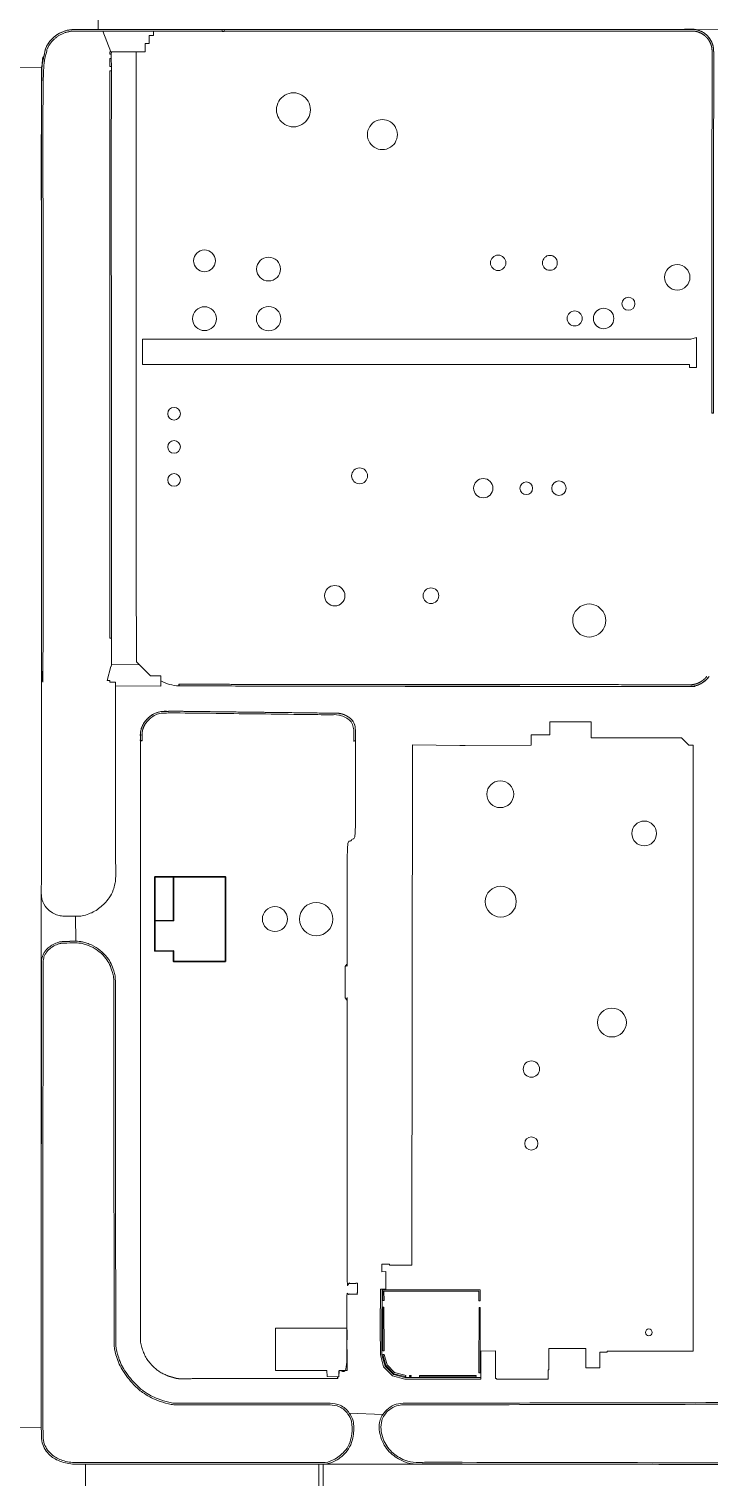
# Model space of a CAD drawing. Header units: millimetres. Extents: x 0 to 840, y 0 to 594.
# Drawn here: x 689.1 to 698.97, y 162.49 to 183.5 of the extents above; entities that cross this region are included whole.
import ezdxf

# ---------------------------------------------------------------- set-up
doc = ezdxf.new("R2010")
doc.units = ezdxf.units.MM
doc.layers.add('AC-0000-BESTAAND-co-06', color=1, linetype='Continuous')

msp = doc.modelspace()

# ---------------------------------------------------------------- linework, layer by layer
at = {"layer": 'AC-0000-BESTAAND-co-06', "linetype": 'Continuous', "lineweight": 13, "transparency": 33554687}
for p, q in [((690.29, 183.172), (690.173, 183.473)), ((698.695, 183.499), (698.744, 183.499)), ((690.29, 183.172), (690.299, 183.173)), ((689.283, 182.947), (688.92, 182.939)), ((691.017, 173.969), (690.359, 173.972)), ((690.36, 171.545), (690.359, 173.972)), ((690.361, 171.219), (690.36, 171.545)), ((690.359, 171.166), (690.361, 171.219)), ((689.779, 170.63), (689.781, 170.268)), ((693.75, 163.421), (694.236, 163.402)), ((689.282, 163.213), (688.92, 163.209))]:
    msp.add_line(p, q, dxfattribs=at)
at = {"layer": 'AC-0000-BESTAAND-co-06', "linetype": 'Continuous', "lineweight": 13, "transparency": 33554687, "flags": 128}
for points in [[(690.104, 183.86), (690.109, 183.497), (691.904, 183.497), (691.934, 183.497), (692.519, 183.496), (693.437, 183.495), (694.9, 183.495), (698.409, 183.497), (698.695, 183.499)], [(690.789, 183.173), (690.789, 183.293), (690.849, 183.293), (690.849, 183.412), (690.909, 183.412), (690.909, 183.473)], [(691.904, 183.497), (691.904, 183.472)], [(691.934, 183.497), (691.934, 183.472)], [(690.298, 183.138), (690.275, 183.138), (690.275, 183.173), (690.29, 183.172), (690.299, 183.173), (690.298, 183.138)], [(690.299, 182.96), (690.276, 182.958), (690.275, 183.077), (690.298, 183.078), (690.299, 182.96)], [(690.299, 174.278), (690.301, 174.664), (690.301, 176.439), (690.3, 178.361), (690.298, 181.498), (690.299, 182.898), (690.299, 182.96), (690.298, 183.078), (690.298, 183.138), (690.299, 183.173), (690.659, 183.173), (690.659, 183.173), (690.658, 182.083), (690.659, 180.936), (690.658, 180.034), (690.659, 178.818), (690.659, 177.575), (690.659, 176.603), (690.66, 175.64), (690.661, 174.324), (690.704, 174.283)], [(690.659, 183.173), (690.754, 183.173), (690.789, 183.173)], [(690.298, 181.498), (690.299, 182.898), (690.275, 182.898), (690.274, 181.501), (690.276, 181.5), (690.277, 181.412), (690.275, 181.411), (690.275, 178.374), (690.277, 176.438), (690.277, 174.664), (690.301, 174.664), (690.301, 176.439), (690.3, 178.361), (690.298, 181.498)], [(693.186, 182.331), (693.184, 182.364), (693.177, 182.395), (693.167, 182.426), (693.153, 182.455), (693.135, 182.481), (693.114, 182.506), (693.089, 182.527), (693.063, 182.545), (693.034, 182.559), (693.003, 182.569), (692.972, 182.576), (692.939, 182.578), (692.907, 182.576), (692.876, 182.569), (692.845, 182.559), (692.816, 182.545), (692.79, 182.527), (692.765, 182.506), (692.744, 182.481), (692.726, 182.455), (692.712, 182.426), (692.702, 182.395), (692.695, 182.364), (692.693, 182.331), (692.695, 182.299), (692.702, 182.268), (692.712, 182.237), (692.726, 182.208), (692.744, 182.182), (692.765, 182.157), (692.79, 182.136), (692.816, 182.118), (692.845, 182.104), (692.876, 182.094), (692.907, 182.087), (692.939, 182.085), (692.972, 182.087), (693.003, 182.094), (693.034, 182.104), (693.063, 182.118), (693.089, 182.136), (693.114, 182.157), (693.135, 182.182), (693.153, 182.208), (693.167, 182.237), (693.177, 182.268), (693.184, 182.299), (693.186, 182.331)], [(694.447, 181.971), (694.445, 182.003), (694.438, 182.033), (694.427, 182.062), (694.413, 182.089), (694.394, 182.114), (694.372, 182.136), (694.347, 182.155), (694.32, 182.17), (694.291, 182.18), (694.26, 182.187), (694.229, 182.189), (694.198, 182.187), (694.168, 182.18), (694.139, 182.17), (694.112, 182.155), (694.087, 182.136), (694.065, 182.114), (694.046, 182.089), (694.031, 182.062), (694.02, 182.033), (694.014, 182.003), (694.012, 181.971), (694.014, 181.941), (694.02, 181.91), (694.031, 181.881), (694.046, 181.854), (694.065, 181.829), (694.087, 181.807), (694.112, 181.788), (694.139, 181.773), (694.168, 181.763), (694.198, 181.756), (694.229, 181.754), (694.26, 181.756), (694.291, 181.763), (694.32, 181.773), (694.347, 181.788), (694.372, 181.807), (694.394, 181.829), (694.413, 181.854), (694.427, 181.881), (694.438, 181.91), (694.445, 181.941), (694.447, 181.971)], [(690.749, 179.004), (690.749, 178.638)], [(691.017, 173.969), (691.017, 173.973), (691.017, 173.998), (691.016, 174.118), (690.865, 174.118), (690.704, 174.283), (690.299, 174.278), (690.298, 174.254), (690.29, 174.253), (690.236, 174.05), (690.277, 174.053), (690.278, 174.025), (690.359, 174.025), (690.359, 173.972)], [(698.703, 173.965), (694.559, 173.966), (692.098, 173.971), (691.279, 173.973)], [(689.609, 170.633), (689.779, 170.63), (689.801, 170.63)], [(695.63, 165.049), (695.629, 165.19), (694.252, 165.192), (694.254, 165.055), (694.235, 165.053), (694.235, 165.211), (695.647, 165.208), (695.648, 165.049), (695.63, 165.049)], [(694.235, 164.957), (694.252, 164.956), (694.254, 164.323), (694.237, 164.324), (694.235, 164.957)], [(695.63, 164.005), (695.647, 164.005), (695.648, 164.953), (695.632, 164.953), (695.63, 164.005)], [(692.681, 164.654), (693.716, 164.653), (693.717, 164.041), (693.601, 164.041), (693.599, 163.949), (693.428, 163.951), (693.425, 164.041), (692.681, 164.041), (692.681, 164.654)], [(694.237, 164.27), (694.255, 164.269), (694.297, 164.12), (694.407, 164.008), (694.556, 163.969), (694.571, 163.968), (694.571, 163.95), (694.557, 163.951), (694.398, 163.992), (694.281, 164.109), (694.237, 164.27)], [(694.623, 163.95), (694.622, 163.968), (694.649, 163.968), (694.649, 163.95), (694.623, 163.95)], [(694.768, 163.968), (694.77, 163.946), (695.592, 163.95), (695.592, 163.967), (694.768, 163.968)], [(689.921, 162.681), (689.921, 162.311)], [(693.307, 162.313), (693.307, 162.681)], [(693.373, 162.313), (693.373, 162.681)]]:
    msp.add_lwpolyline(points, dxfattribs=at)
for points in [[(689.282, 163.213), (689.283, 178.952), (689.283, 182.947), (689.342, 183.218), (689.342, 183.218, -0.281069), (689.726, 183.495), (690.109, 183.497)], [(698.744, 183.499), (699.593, 183.492), (701.908, 183.501), (702.787, 183.498), (702.814, 183.499), (709.161, 183.505), (709.161, 183.505, -0.414214), (709.241, 183.425), (709.241, 183.231)], [(712.116, 163.433), (712.114, 163.127), (712.078, 162.944), (712.078, 162.944, -0.274438), (711.707, 162.674), (711.707, 162.674), (710.215, 162.669), (705.862, 162.676), (704.663, 162.677), (701.814, 162.678), (698.354, 162.677)]]:
    msp.add_lwpolyline(points, format="xyb", dxfattribs=at)
for points in [[(698.786, 179.027), (698.788, 178.593), (698.683, 178.594), (698.683, 178.638), (690.749, 178.638), (690.749, 179.004), (698.704, 179.004)], [(697.365, 174.724), (697.329, 174.704), (697.297, 174.692), (697.264, 174.684), (697.23, 174.682), (697.196, 174.684), (697.162, 174.692), (697.13, 174.704), (697.1, 174.72), (697.073, 174.741), (697.049, 174.765), (697.022, 174.804), (697.014, 174.818), (697.012, 174.822), (697, 174.854), (696.993, 174.887), (696.99, 174.921), (696.992, 174.953), (696.992, 174.956), (696.999, 174.989), (697.011, 175.021), (697.028, 175.051), (697.048, 175.078), (697.072, 175.102), (697.1, 175.123), (697.13, 175.139), (697.133, 175.141), (697.162, 175.151), (697.195, 175.159), (697.229, 175.161), (697.263, 175.159), (697.297, 175.151), (697.329, 175.139), (697.359, 175.123), (697.386, 175.102), (697.41, 175.078), (697.431, 175.051), (697.447, 175.021), (697.459, 174.989), (697.466, 174.956), (697.466, 174.953), (697.469, 174.921), (697.467, 174.887), (697.46, 174.854), (697.448, 174.822), (697.431, 174.792), (697.411, 174.765), (697.387, 174.741)], [(697.259, 173.451), (696.659, 173.451), (696.659, 173.262), (696.389, 173.262), (696.389, 173.111), (695.431, 173.11), (695.352, 173.11), (694.665, 173.116), (694.657, 165.565), (694.331, 165.566), (694.331, 165.581), (694.224, 165.581), (694.223, 165.472), (694.28, 165.473), (694.282, 165.22), (694.226, 165.221), (694.226, 165.218), (694.202, 165.218), (694.199, 164.665), (694.2, 164.264), (694.248, 164.09), (694.378, 163.959), (694.554, 163.914), (695.66, 163.913), (695.659, 163.937), (695.66, 164.32), (695.869, 164.325), (695.869, 164.313), (695.869, 163.922), (695.886, 163.922), (695.886, 163.913), (696.634, 163.913), (696.635, 163.965), (696.634, 164.05), (696.643, 164.05), (696.643, 164.083), (696.643, 164.305), (696.643, 164.359), (697.182, 164.359), (697.183, 164.078), (697.384, 164.077), (697.385, 164.304), (697.49, 164.306), (697.49, 164.32), (698.738, 164.319), (698.738, 173.113), (698.675, 173.113), (698.569, 173.221), (697.259, 173.221)], [(695.66, 163.937), (695.66, 163.913), (694.554, 163.914), (694.378, 163.959), (694.248, 164.09), (694.2, 164.264), (694.199, 164.655), (694.202, 165.218), (694.226, 165.218), (694.223, 164.655), (694.224, 164.267), (694.269, 164.102), (694.391, 163.981), (694.557, 163.938), (695.66, 163.937)]]:
    msp.add_lwpolyline(points, close=True, dxfattribs=at)
at = {"layer": 'AC-0000-BESTAAND-co-06', "linetype": 'Continuous', "lineweight": 30, "transparency": 33554687, "flags": 128}
for points in [[(691.953, 169.972), (691.201, 169.972), (691.201, 170.126), (690.931, 170.125), (690.93, 170.567), (691.199, 170.565), (691.199, 171.203), (691.954, 171.202), (691.953, 169.972)], [(690.93, 170.567), (690.93, 171.203), (691.199, 171.203)]]:
    msp.add_lwpolyline(points, dxfattribs=at)
at = {"layer": 'AC-0000-BESTAAND-co-06', "linetype": 'Continuous', "lineweight": 13, "transparency": 33554687}
for centre, radius in [((691.649, 180.141), 0.158), ((692.579, 180.021), 0.173), ((695.909, 180.111), 0.112), ((696.659, 180.111), 0.108), ((698.507, 179.901), 0.184), ((691.649, 179.301), 0.173), ((692.579, 179.301), 0.177), ((697.439, 179.304), 0.148), ((697.799, 179.517), 0.0948), ((697.019, 179.304), 0.109), ((691.208, 177.921), 0.092), ((691.208, 177.441), 0.092), ((693.899, 177.021), 0.115), ((691.208, 176.961), 0.092), ((695.693, 176.841), 0.14), ((696.317, 176.841), 0.0924), ((696.791, 176.841), 0.105), ((693.539, 175.281), 0.148), ((694.934, 175.281), 0.114), ((695.939, 172.401), 0.195), ((698.027, 171.831), 0.18), ((695.947, 170.842), 0.225), ((693.27, 170.589), 0.241), ((692.67, 170.589), 0.181), ((697.559, 169.088), 0.21), ((696.391, 168.412), 0.119), ((696.39, 167.332), 0.0963), ((698.095, 164.592), 0.0493)]:
    msp.add_circle(centre, radius, dxfattribs=at)
at = {"layer": 'AC-0000-BESTAAND-co-06', "linetype": 'Continuous', "lineweight": 13, "transparency": 33554687, "extrusion": (0, 0, -1)}
msp.add_arc((-698.688, 174.306), 0.342, 215.004, 267.4325, dxfattribs=at)
for centre, major_axis, ratio, start_param, end_param in [((698.718, 183.184), (0.317, 0), 0.998813, 4.794815, 6.223433), ((691.305, 174.606), (0, -0.634), 0.974985, 0.042504, 0.485526)]:
    msp.add_ellipse(centre, major_axis=major_axis, ratio=ratio, start_param=start_param, end_param=end_param, dxfattribs=at)
at = {"layer": 'AC-0000-BESTAAND-co-06', "linetype": 'Continuous', "lineweight": 13, "transparency": 33554687}
for points, weights, degree, knots in [([(699.008, 177.932), (699.008, 177.932), (699.02, 177.932), (699.032, 177.932), (699.032, 178.14), (699.032, 178.348), (699.033, 178.782), (699.033, 179.217), (699.034, 179.297), (699.034, 179.378), (699.034, 179.634), (699.034, 179.89), (699.033, 180.732), (699.032, 181.574), (699.034, 181.993), (699.036, 182.412), (699.036, 182.782), (699.036, 183.151), (699.035, 183.177), (699.034, 183.203), (699.018, 183.477), (698.744, 183.5), (698.72, 183.5), (698.695, 183.5), (698.552, 183.499), (698.409, 183.498), (696.655, 183.497), (694.9, 183.496), (694.169, 183.496), (693.437, 183.496), (692.978, 183.496), (692.519, 183.497), (691.314, 183.497), (690.109, 183.497), (690.039, 183.497), (689.968, 183.496), (689.847, 183.495), (689.726, 183.495), (689.45, 183.474), (689.342, 183.218), (689.313, 183.083), (689.283, 182.947), (689.283, 180.95), (689.283, 178.952), (689.283, 176.553), (689.283, 174.154), (689.295, 174.154), (689.307, 174.154), (689.307, 176.553), (689.307, 178.952), (689.307, 180.947), (689.307, 182.942), (689.335, 183.074), (689.364, 183.206), (689.465, 183.45), (689.728, 183.471), (689.855, 183.471), (689.981, 183.472), (690.047, 183.473), (690.113, 183.474), (690.143, 183.474), (690.173, 183.473), (690.841, 183.473), (691.509, 183.472), (691.707, 183.472), (691.904, 183.472), (691.904, 183.469), (691.904, 183.467), (691.919, 183.467), (691.934, 183.467), (691.934, 183.469), (691.934, 183.472), (692.201, 183.472), (692.468, 183.472), (692.827, 183.472), (693.185, 183.472), (693.309, 183.474), (693.432, 183.475), (694.165, 183.473), (694.898, 183.472), (695.54, 183.472), (696.182, 183.472), (696.303, 183.472), (696.424, 183.472), (696.969, 183.472), (697.514, 183.472), (697.961, 183.472), (698.407, 183.473), (698.552, 183.474), (698.698, 183.474), (698.99, 183.495), (699.011, 183.203), (699.012, 183.134), (699.013, 183.066), (699.013, 182.706), (699.013, 182.346), (699.01, 181.962), (699.008, 181.577), (699.009, 180.734), (699.01, 179.89), (699.01, 179.655), (699.01, 179.419), (699.009, 179.315), (699.008, 179.211), (699.008, 178.778), (699.007, 178.346), (699.007, 178.139), (699.008, 177.932)], [1, 1, 1, 1, 1, 1, 1, 1, 1, 1, 1, 1, 1, 1, 1, 1, 1, 1, 1, 1, 0.755546052793, 1, 1, 1, 1, 1, 1, 1, 1, 1, 1, 1, 1, 1, 1, 1, 1, 1, 0.853568238316, 1, 1, 1, 1, 1, 1, 1, 1, 1, 1, 1, 1, 1, 1, 1, 0.853568238316, 1, 1, 1, 1, 1, 1, 1, 1, 1, 1, 1, 1, 1, 1, 1, 1, 1, 1, 1, 1, 1, 1, 1, 1, 1, 1, 1, 1, 1, 1, 1, 1, 1, 1, 1, 0.707512866035, 1, 1, 1, 1, 1, 1, 1, 1, 1, 1, 1, 1, 1, 1, 1, 1, 1], 2, [0, 0, 0, 0.006173, 0.012346, 0.012346, 0.024691, 0.024691, 0.037037, 0.037037, 0.049383, 0.049383, 0.061728, 0.061728, 0.074074, 0.074074, 0.08642, 0.08642, 0.098765, 0.098765, 0.111111, 0.111111, 0.222222, 0.222222, 0.236111, 0.236111, 0.25, 0.25, 0.263889, 0.263889, 0.277778, 0.277778, 0.291667, 0.291667, 0.305556, 0.305556, 0.319444, 0.319444, 0.333333, 0.333333, 0.444444, 0.444444, 0.460317, 0.460317, 0.47619, 0.47619, 0.492063, 0.492063, 0.507937, 0.507937, 0.52381, 0.52381, 0.539683, 0.539683, 0.555556, 0.555556, 0.666667, 0.666667, 0.673203, 0.673203, 0.679739, 0.679739, 0.686275, 0.686275, 0.69281, 0.69281, 0.699346, 0.699346, 0.705882, 0.705882, 0.712418, 0.712418, 0.718954, 0.718954, 0.72549, 0.72549, 0.732026, 0.732026, 0.738562, 0.738562, 0.745098, 0.745098, 0.751634, 0.751634, 0.75817, 0.75817, 0.764706, 0.764706, 0.771242, 0.771242, 0.777778, 0.777778, 0.888889, 0.888889, 0.902778, 0.902778, 0.916667, 0.916667, 0.930556, 0.930556, 0.944444, 0.944444, 0.958333, 0.958333, 0.972222, 0.972222, 0.986111, 0.986111, 1, 1, 1]), ([(698.967, 174.11), (698.871, 173.973), (698.703, 173.965), (696.631, 173.966), (694.559, 173.967), (693.328, 173.969), (692.098, 173.971), (691.688, 173.972), (691.279, 173.973), (691.279, 173.985), (691.279, 173.997), (691.31, 173.997), (691.342, 173.997), (691.721, 173.996), (692.1, 173.995), (692.517, 173.995), (692.933, 173.995), (692.974, 173.994), (693.015, 173.994), (693.788, 173.993), (694.561, 173.992), (695.12, 173.992), (695.68, 173.991), (695.753, 173.991), (695.827, 173.991), (696.519, 173.991), (697.211, 173.991), (697.957, 173.99), (698.703, 173.989), (698.847, 173.997), (698.936, 174.11)], [1, 0.897444725548, 1, 1, 1, 1, 1, 1, 1, 1, 1, 1, 1, 1, 1, 1, 1, 1, 1, 1, 1, 1, 1, 1, 1, 1, 1, 1, 1, 0.912064342328, 1], 2, [0, 0, 0, 0.333333, 0.333333, 0.358974, 0.358974, 0.384615, 0.384615, 0.410256, 0.410256, 0.435897, 0.435897, 0.461538, 0.461538, 0.487179, 0.487179, 0.512821, 0.512821, 0.538462, 0.538462, 0.564103, 0.564103, 0.589744, 0.589744, 0.615385, 0.615385, 0.641026, 0.641026, 0.666667, 0.666667, 1, 1, 1]), ([(693.839, 173.177), (693.831, 173.177), (693.823, 173.177), (693.815, 173.177), (693.815, 173.177), (693.815, 173.177), (693.815, 173.177), (693.816, 173.234), (693.815, 173.29), (693.813, 173.347), (693.811, 173.398), (693.791, 173.445), (693.744, 173.483), (693.67, 173.545), (693.592, 173.558), (693.511, 173.553), (693.512, 173.553), (693.513, 173.553), (693.514, 173.553), (693.506, 173.553), (693.497, 173.553), (693.489, 173.553), (692.758, 173.562), (692.027, 173.571), (691.295, 173.58), (691.226, 173.58), (691.156, 173.58), (691.086, 173.579), (691.086, 173.579), (691.085, 173.579), (691.085, 173.579), (690.988, 173.584), (690.898, 173.546), (690.834, 173.473), (690.833, 173.472), (690.833, 173.472), (690.833, 173.471), (690.772, 173.412), (690.74, 173.334), (690.743, 173.25), (690.743, 173.249), (690.743, 173.249), (690.743, 173.249), (690.743, 173.225), (690.743, 173.202), (690.743, 173.178), (690.743, 173.178), (690.743, 173.178), (690.743, 173.177), (690.735, 173.178), (690.727, 173.178), (690.719, 173.178), (690.719, 173.202), (690.719, 173.225), (690.719, 173.249), (690.716, 173.34), (690.751, 173.425), (690.816, 173.488), (690.885, 173.567), (690.981, 173.608), (691.086, 173.603), (691.156, 173.604), (691.226, 173.604), (691.295, 173.604), (692.027, 173.595), (692.758, 173.586), (693.489, 173.577), (693.497, 173.577), (693.506, 173.577), (693.514, 173.577), (693.599, 173.582), (693.682, 173.569), (693.761, 173.503), (693.813, 173.461), (693.834, 173.409), (693.837, 173.353), (693.839, 173.294), (693.84, 173.236), (693.839, 173.177), (693.839, 173.177), (693.839, 173.177), (693.839, 173.177)], [1, 1, 1, 1, 1, 1, 1, 1, 1, 1, 1, 1, 1, 1, 1, 1, 1, 1, 1, 1, 1, 1, 1, 1, 1, 1, 1, 1, 1, 1, 1, 0.933762334179, 0.933762334179, 1, 1, 1, 1, 0.944123258221, 0.944123258221, 1, 1, 1, 1, 1, 1, 1, 1, 1, 1, 1, 1, 1, 1, 1, 1, 0.944123251745, 0.944123251745, 1, 0.933762334179, 0.933762334179, 1, 1, 1, 1, 1, 1, 1, 1, 1, 1, 1, 1, 1, 1, 1, 1, 1, 1, 1, 1, 1, 1], 3, [0, 0, 0, 0, 0.043478, 0.043478, 0.043478, 0.086957, 0.086957, 0.086957, 0.100025, 0.100025, 0.100025, 0.111737, 0.111737, 0.111737, 0.130435, 0.130435, 0.130435, 0.173913, 0.173913, 0.173913, 0.217391, 0.217391, 0.217391, 0.26087, 0.26087, 0.26087, 0.304348, 0.304348, 0.304348, 0.347826, 0.347826, 0.347826, 0.391304, 0.391304, 0.391304, 0.434783, 0.434783, 0.434783, 0.478261, 0.478261, 0.478261, 0.521739, 0.521739, 0.521739, 0.565217, 0.565217, 0.565217, 0.608696, 0.608696, 0.608696, 0.652174, 0.652174, 0.652174, 0.695652, 0.695652, 0.695652, 0.73913, 0.73913, 0.73913, 0.782609, 0.782609, 0.782609, 0.826087, 0.826087, 0.826087, 0.869565, 0.869565, 0.869565, 0.913043, 0.913043, 0.913043, 0.931683, 0.931683, 0.931683, 0.943826, 0.943826, 0.943826, 0.956522, 0.956522, 0.956522, 1, 1, 1, 1]), ([(693.69, 169.846), (693.69, 169.866), (693.69, 169.886), (693.69, 169.906), (693.7, 169.916), (693.709, 169.926), (693.719, 169.936), (693.719, 170.515), (693.719, 171.095), (693.719, 171.674), (693.759, 171.714), (693.799, 171.754), (693.839, 171.795), (693.839, 172.255), (693.839, 172.716), (693.839, 173.177), (693.839, 173.177), (693.839, 173.177), (693.839, 173.177), (693.84, 173.236), (693.839, 173.294), (693.837, 173.353), (693.834, 173.409), (693.813, 173.461), (693.761, 173.503), (693.682, 173.569), (693.599, 173.582), (693.514, 173.577), (693.506, 173.577), (693.497, 173.577), (693.489, 173.577), (692.758, 173.586), (692.027, 173.595), (691.295, 173.604), (691.226, 173.604), (691.156, 173.604), (691.086, 173.603), (690.981, 173.608), (690.885, 173.567), (690.816, 173.488), (690.751, 173.425), (690.716, 173.34), (690.719, 173.249), (690.72, 171.975), (690.722, 170.702), (690.723, 169.429), (690.723, 167.811), (690.722, 166.192), (690.721, 164.574), (690.721, 164.541), (690.722, 164.508), (690.722, 164.475), (690.722, 164.449), (690.724, 164.418), (690.733, 164.392), (690.742, 164.367), (690.751, 164.342), (690.76, 164.317), (690.767, 164.3), (690.773, 164.282), (690.78, 164.264), (690.787, 164.248), (690.795, 164.233), (690.805, 164.217), (690.816, 164.198), (690.83, 164.182), (690.843, 164.164), (690.877, 164.118), (690.93, 164.078), (690.964, 164.043), (690.965, 164.043), (690.966, 164.043), (690.966, 164.042), (690.982, 164.033), (690.998, 164.018), (691.016, 164.008), (691.039, 163.997), (691.063, 163.985), (691.086, 163.974), (691.105, 163.965), (691.128, 163.957), (691.148, 163.951), (691.166, 163.946), (691.184, 163.941), (691.202, 163.936), (691.217, 163.931), (691.232, 163.927), (691.248, 163.923), (691.257, 163.922), (691.266, 163.921), (691.275, 163.92), (692.044, 163.921), (692.814, 163.922), (693.583, 163.922), (693.581, 163.931), (693.58, 163.94), (693.579, 163.949), (693.585, 163.949), (693.592, 163.949), (693.599, 163.949), (693.6, 163.98), (693.6, 164.01), (693.601, 164.041), (693.64, 164.041), (693.678, 164.041), (693.717, 164.041), (693.716, 164.245), (693.716, 164.449), (693.716, 164.653), (693.716, 164.818), (693.716, 164.983), (693.716, 165.148), (693.766, 165.148), (693.816, 165.147), (693.866, 165.146), (693.867, 165.199), (693.867, 165.252), (693.867, 165.304), (693.817, 165.303), (693.767, 165.302), (693.717, 165.302), (693.717, 166.672), (693.718, 168.042), (693.718, 169.412), (693.709, 169.423), (693.699, 169.434), (693.69, 169.445), (693.69, 169.579), (693.69, 169.712), (693.69, 169.846)], [1, 1, 1, 1, 1, 1, 1, 1, 1, 1, 1, 1, 1, 1, 1, 1, 1, 1, 1, 1, 1, 1, 1, 1, 1, 1, 1, 1, 1, 1, 1, 1, 1, 1, 1, 1, 1, 0.933762334179, 0.933762334179, 1, 0.944123258221, 0.944123258221, 1, 1, 1, 1, 1, 1, 1, 1, 1, 1, 1, 1, 1, 1, 1, 1, 1, 1, 1, 1, 1, 1, 1, 1, 1, 1, 1, 1, 1, 1, 1, 1, 1, 1, 1, 1, 1, 1, 1, 1, 1, 1, 1, 1, 1, 1, 1, 1, 1, 1, 1, 1, 1, 1, 1, 1, 1, 1, 1, 1, 1, 1, 1, 1, 1, 1, 1, 1, 1, 1, 1, 1, 1, 1, 1, 1, 1, 1, 1, 1, 1, 1, 1, 1, 1, 1, 1, 1], 3, [0, 0, 0, 0, 0.010526, 0.010526, 0.010526, 0.021053, 0.021053, 0.021053, 0.031579, 0.031579, 0.031579, 0.042105, 0.042105, 0.042105, 0.052632, 0.052632, 0.052632, 0.105263, 0.105263, 0.105263, 0.120632, 0.120632, 0.120632, 0.135331, 0.135331, 0.135331, 0.157895, 0.157895, 0.157895, 0.210526, 0.210526, 0.210526, 0.263158, 0.263158, 0.263158, 0.315789, 0.315789, 0.315789, 0.368421, 0.368421, 0.368421, 0.421053, 0.421053, 0.421053, 0.438596, 0.438596, 0.438596, 0.45614, 0.45614, 0.45614, 0.473684, 0.473684, 0.473684, 0.482294, 0.482294, 0.482294, 0.490517, 0.490517, 0.490517, 0.49637, 0.49637, 0.49637, 0.501855, 0.501855, 0.501855, 0.508611, 0.508611, 0.508611, 0.526316, 0.526316, 0.526316, 0.578947, 0.578947, 0.578947, 0.59456, 0.59456, 0.59456, 0.614504, 0.614504, 0.614504, 0.631579, 0.631579, 0.631579, 0.636842, 0.636842, 0.636842, 0.642105, 0.642105, 0.642105, 0.647368, 0.647368, 0.647368, 0.652632, 0.652632, 0.652632, 0.657895, 0.657895, 0.657895, 0.663158, 0.663158, 0.663158, 0.668421, 0.668421, 0.668421, 0.673684, 0.673684, 0.673684, 0.678947, 0.678947, 0.678947, 0.684211, 0.684211, 0.684211, 0.736842, 0.736842, 0.736842, 0.789474, 0.789474, 0.789474, 0.842105, 0.842105, 0.842105, 0.894737, 0.894737, 0.894737, 0.947368, 0.947368, 0.947368, 1, 1, 1, 1])]:
    msp.add_rational_spline(points, weights, degree=degree, knots=knots, dxfattribs=at)
for points, knots in [([(689.801, 170.63), (689.824, 170.63), (689.85, 170.632), (689.874, 170.636), (689.906, 170.643), (689.939, 170.652), (689.971, 170.664), (690.001, 170.675), (690.028, 170.688), (690.056, 170.703), (690.083, 170.719), (690.108, 170.736), (690.132, 170.755), (690.156, 170.774), (690.178, 170.794), (690.199, 170.816), (690.224, 170.841), (690.246, 170.868), (690.266, 170.897), (690.291, 170.933), (690.311, 170.971), (690.327, 171.012), (690.338, 171.041), (690.345, 171.071), (690.351, 171.1), (690.355, 171.122), (690.358, 171.145), (690.359, 171.166)], [0, 0, 0, 0, 0.086968, 0.086968, 0.086968, 0.206616, 0.206616, 0.206616, 0.317441, 0.317441, 0.317441, 0.426479, 0.426479, 0.426479, 0.533825, 0.533825, 0.533825, 0.658766, 0.658766, 0.658766, 0.812556, 0.812556, 0.812556, 0.920829, 0.920829, 0.920829, 1, 1, 1, 1]), ([(689.283, 170.944), (689.283, 170.928), (689.285, 170.91), (689.288, 170.893), (689.292, 170.875), (689.297, 170.856), (689.305, 170.839), (689.324, 170.796), (689.349, 170.759), (689.384, 170.726), (689.409, 170.702), (689.436, 170.684), (689.466, 170.668), (689.491, 170.656), (689.516, 170.647), (689.541, 170.641), (689.562, 170.635), (689.588, 170.633), (689.609, 170.633)], [0, 0, 0, 0, 0.104378, 0.104378, 0.104378, 0.219173, 0.219173, 0.219173, 0.496769, 0.496769, 0.496769, 0.700594, 0.700594, 0.700594, 0.861131, 0.861131, 0.861131, 1, 1, 1, 1]), ([(693.472, 163.563), (693.472, 163.563), (692.717, 163.563), (691.962, 163.564), (691.207, 163.565), (691.183, 163.567), (691.156, 163.572), (691.131, 163.579), (691.079, 163.593), (691.027, 163.607), (690.976, 163.627), (690.901, 163.656), (690.832, 163.694), (690.765, 163.74), (690.72, 163.772), (690.681, 163.809), (690.643, 163.849), (690.579, 163.916), (690.523, 163.985), (690.475, 164.066), (690.435, 164.132), (690.409, 164.204), (690.387, 164.274), (690.371, 164.328), (690.362, 164.392), (690.361, 164.445), (690.361, 166.187), (690.36, 167.929), (690.36, 169.67), (690.357, 169.702), (690.354, 169.734), (690.352, 169.766), (690.348, 169.789), (690.342, 169.814), (690.334, 169.837), (690.322, 169.872), (690.31, 169.907), (690.295, 169.941), (690.28, 169.973), (690.261, 170.002), (690.239, 170.031), (690.209, 170.07), (690.175, 170.104), (690.136, 170.134), (690.097, 170.165), (690.056, 170.192), (690.011, 170.213), (689.989, 170.223), (689.966, 170.231), (689.943, 170.239), (689.922, 170.246), (689.901, 170.252), (689.879, 170.257), (689.847, 170.264), (689.813, 170.267), (689.781, 170.268), (689.724, 170.267), (689.668, 170.265), (689.611, 170.264), (689.595, 170.264), (689.577, 170.262), (689.56, 170.259), (689.544, 170.256), (689.528, 170.252), (689.512, 170.246), (689.484, 170.237), (689.458, 170.226), (689.434, 170.209), (689.417, 170.197), (689.401, 170.185), (689.384, 170.172), (689.379, 170.168), (689.373, 170.164), (689.368, 170.159), (689.357, 170.149), (689.348, 170.137), (689.339, 170.125), (689.33, 170.111), (689.321, 170.098), (689.313, 170.083), (689.305, 170.067), (689.299, 170.05), (689.294, 170.033), (689.289, 170.018), (689.286, 170.001), (689.285, 169.986), (689.284, 169.976), (689.284, 169.967), (689.283, 169.958), (689.283, 167.71), (689.282, 165.461), (689.282, 163.213), (689.283, 163.179), (689.283, 163.146), (689.284, 163.112), (689.282, 163.077), (689.285, 163.025), (689.295, 162.989), (689.313, 162.926), (689.354, 162.858), (689.412, 162.805), (689.457, 162.764), (689.509, 162.74), (689.559, 162.72), (689.618, 162.696), (689.697, 162.682), (689.755, 162.68), (689.789, 162.681), (689.823, 162.681), (689.857, 162.682), (690.326, 162.68), (690.795, 162.679), (691.263, 162.678), (691.935, 162.679), (692.607, 162.68), (693.279, 162.681), (693.319, 162.681), (693.365, 162.681), (693.405, 162.682), (693.455, 162.684), (693.506, 162.706), (693.553, 162.731), (693.585, 162.748), (693.612, 162.768), (693.64, 162.791), (693.668, 162.816), (693.694, 162.842), (693.717, 162.872), (693.746, 162.91), (693.767, 162.949), (693.783, 162.994), (693.797, 163.034), (693.804, 163.075), (693.809, 163.116), (693.817, 163.179), (693.819, 163.245), (693.804, 163.308), (693.794, 163.349), (693.775, 163.386), (693.75, 163.421), (693.733, 163.446), (693.714, 163.466), (693.692, 163.486), (693.669, 163.506), (693.642, 163.521), (693.617, 163.534), (693.575, 163.555), (693.514, 163.562), (693.472, 163.563)], [0, 0, 0, 0, 0.041667, 0.083333, 0.083333, 0.083333, 0.088229, 0.088229, 0.088229, 0.098518, 0.098518, 0.098518, 0.113661, 0.113661, 0.113661, 0.124012, 0.124012, 0.124012, 0.141385, 0.141385, 0.141385, 0.155684, 0.155684, 0.155684, 0.166667, 0.166667, 0.166667, 0.208333, 0.208333, 0.208333, 0.25, 0.25, 0.25, 0.257431, 0.257431, 0.257431, 0.268649, 0.268649, 0.268649, 0.279417, 0.279417, 0.279417, 0.294172, 0.294172, 0.294172, 0.309197, 0.309197, 0.309197, 0.316552, 0.316552, 0.316552, 0.32327, 0.32327, 0.32327, 0.333333, 0.333333, 0.333333, 0.416667, 0.416667, 0.416667, 0.425868, 0.425868, 0.425868, 0.434836, 0.434836, 0.434836, 0.450173, 0.450173, 0.450173, 0.461328, 0.461328, 0.461328, 0.465025, 0.465025, 0.465025, 0.473045, 0.473045, 0.473045, 0.48182, 0.48182, 0.48182, 0.491386, 0.491386, 0.491386, 0.5, 0.5, 0.5, 0.583333, 0.583333, 0.583333, 0.666667, 0.666667, 0.666667, 0.75, 0.75, 0.75, 0.764492, 0.764492, 0.764492, 0.78995, 0.78995, 0.78995, 0.809879, 0.809879, 0.809879, 0.833333, 0.833333, 0.833333, 0.861111, 0.861111, 0.861111, 0.888889, 0.888889, 0.888889, 0.916667, 0.916667, 0.916667, 0.924159, 0.924159, 0.924159, 0.933401, 0.933401, 0.933401, 0.939651, 0.939651, 0.939651, 0.94632, 0.94632, 0.94632, 0.954505, 0.954505, 0.954505, 0.961934, 0.961934, 0.961934, 0.973365, 0.973365, 0.973365, 0.980752, 0.980752, 0.980752, 0.985964, 0.985964, 0.985964, 0.991231, 0.991231, 0.991231, 1, 1, 1, 1]), ([(689.283, 169.958), (689.284, 169.967), (689.284, 169.976), (689.285, 169.986), (689.286, 170.001), (689.289, 170.018), (689.294, 170.033), (689.299, 170.05), (689.305, 170.067), (689.313, 170.083), (689.321, 170.098), (689.33, 170.111), (689.339, 170.125), (689.348, 170.137), (689.357, 170.149), (689.368, 170.159), (689.373, 170.164), (689.379, 170.168), (689.384, 170.172), (689.401, 170.185), (689.417, 170.197), (689.434, 170.209), (689.458, 170.226), (689.484, 170.237), (689.512, 170.246), (689.528, 170.252), (689.544, 170.257), (689.56, 170.259), (689.577, 170.261), (689.594, 170.263), (689.611, 170.264), (689.668, 170.267), (689.724, 170.269), (689.781, 170.268), (689.814, 170.267), (689.847, 170.263), (689.879, 170.257), (689.901, 170.252), (689.922, 170.246), (689.943, 170.239), (689.966, 170.231), (689.989, 170.223), (690.011, 170.213), (690.056, 170.192), (690.097, 170.165), (690.136, 170.134), (690.175, 170.104), (690.209, 170.07), (690.239, 170.031), (690.261, 170.002), (690.28, 169.973), (690.295, 169.941), (690.31, 169.907), (690.322, 169.872), (690.334, 169.837), (690.342, 169.814), (690.348, 169.789), (690.352, 169.766), (690.354, 169.734), (690.357, 169.702), (690.36, 169.67), (690.36, 167.929), (690.361, 166.187), (690.361, 164.445), (690.362, 164.392), (690.371, 164.328), (690.387, 164.274), (690.409, 164.204), (690.435, 164.132), (690.475, 164.066), (690.523, 163.985), (690.579, 163.916), (690.643, 163.849), (690.681, 163.809), (690.72, 163.772), (690.765, 163.74), (690.832, 163.694), (690.901, 163.656), (690.976, 163.627), (691.027, 163.607), (691.079, 163.593), (691.131, 163.579), (691.156, 163.572), (691.183, 163.567), (691.207, 163.565), (691.962, 163.564), (692.717, 163.563), (693.472, 163.563), (693.514, 163.562), (693.575, 163.555), (693.617, 163.534), (693.642, 163.521), (693.669, 163.506), (693.692, 163.486), (693.714, 163.466), (693.733, 163.446), (693.75, 163.421), (693.775, 163.386), (693.794, 163.349), (693.804, 163.308), (693.819, 163.245), (693.817, 163.179), (693.809, 163.116), (693.804, 163.075), (693.797, 163.034), (693.783, 162.994), (693.767, 162.949), (693.746, 162.91), (693.717, 162.872), (693.694, 162.842), (693.668, 162.816), (693.64, 162.791), (693.612, 162.768), (693.585, 162.748), (693.553, 162.731), (693.506, 162.706), (693.455, 162.684), (693.405, 162.682), (693.365, 162.681), (693.319, 162.681), (693.279, 162.681)], [0, 0, 0, 0, 0.166667, 0.166667, 0.166667, 0.17218, 0.17218, 0.17218, 0.178302, 0.178302, 0.178302, 0.183918, 0.183918, 0.183918, 0.18905, 0.18905, 0.18905, 0.191416, 0.191416, 0.191416, 0.198556, 0.198556, 0.198556, 0.208371, 0.208371, 0.208371, 0.214111, 0.214111, 0.214111, 0.219999, 0.219999, 0.219999, 0.23938, 0.23938, 0.23938, 0.250725, 0.250725, 0.250725, 0.2583, 0.2583, 0.2583, 0.266592, 0.266592, 0.266592, 0.283532, 0.283532, 0.283532, 0.300168, 0.300168, 0.300168, 0.312308, 0.312308, 0.312308, 0.324955, 0.324955, 0.324955, 0.333333, 0.333333, 0.333333, 0.416667, 0.416667, 0.416667, 0.5, 0.5, 0.5, 0.521964, 0.521964, 0.521964, 0.550564, 0.550564, 0.550564, 0.585309, 0.585309, 0.585309, 0.606011, 0.606011, 0.606011, 0.636297, 0.636297, 0.636297, 0.656874, 0.656874, 0.656874, 0.666667, 0.666667, 0.666667, 0.833333, 0.833333, 0.833333, 0.85087, 0.85087, 0.85087, 0.861406, 0.861406, 0.861406, 0.87183, 0.87183, 0.87183, 0.886604, 0.886604, 0.886604, 0.909465, 0.909465, 0.909465, 0.924324, 0.924324, 0.924324, 0.940692, 0.940692, 0.940692, 0.954032, 0.954032, 0.954032, 0.966531, 0.966531, 0.966531, 0.985016, 0.985016, 0.985016, 1, 1, 1, 1]), ([(689.613, 170.24), (689.668, 170.241), (689.724, 170.243), (689.78, 170.244), (689.81, 170.243), (689.844, 170.24), (689.875, 170.233), (689.895, 170.228), (689.915, 170.223), (689.936, 170.216), (689.958, 170.209), (689.979, 170.201), (690, 170.191), (690.044, 170.171), (690.083, 170.145), (690.121, 170.115), (690.159, 170.086), (690.191, 170.054), (690.22, 170.016), (690.241, 169.989), (690.259, 169.961), (690.273, 169.93), (690.288, 169.897), (690.299, 169.863), (690.311, 169.83), (690.318, 169.808), (690.324, 169.784), (690.328, 169.762), (690.331, 169.731), (690.333, 169.7), (690.336, 169.668), (690.336, 167.926), (690.337, 166.184), (690.337, 164.442), (690.338, 164.387), (690.347, 164.322), (690.364, 164.267), (690.386, 164.196), (690.413, 164.121), (690.454, 164.053), (690.503, 163.972), (690.56, 163.901), (690.626, 163.832), (690.665, 163.791), (690.705, 163.753), (690.752, 163.721), (690.819, 163.673), (690.89, 163.634), (690.967, 163.605), (691.019, 163.584), (691.073, 163.57), (691.126, 163.555), (691.151, 163.549), (691.18, 163.544), (691.205, 163.541), (691.96, 163.54), (692.715, 163.539), (693.47, 163.539), (693.51, 163.538), (693.568, 163.531), (693.608, 163.511), (693.631, 163.5), (693.655, 163.486), (693.676, 163.467), (693.697, 163.449), (693.714, 163.43), (693.73, 163.407), (693.753, 163.374), (693.771, 163.341), (693.78, 163.303), (693.794, 163.242), (693.793, 163.179), (693.785, 163.118), (693.781, 163.079), (693.774, 163.04), (693.76, 163.002), (693.745, 162.96), (693.725, 162.922), (693.698, 162.887), (693.676, 162.858), (693.651, 162.833), (693.624, 162.81), (693.598, 162.788), (693.573, 162.769), (693.542, 162.753), (693.497, 162.729), (693.449, 162.708), (693.401, 162.706), (693.363, 162.705), (693.318, 162.705), (693.279, 162.705), (692.607, 162.704), (691.935, 162.703), (691.263, 162.702), (690.795, 162.703), (690.326, 162.704), (689.857, 162.706), (689.824, 162.705), (689.791, 162.705), (689.758, 162.704), (689.701, 162.706), (689.624, 162.719), (689.568, 162.742), (689.52, 162.762), (689.471, 162.784), (689.429, 162.823), (689.374, 162.873), (689.336, 162.937), (689.318, 162.997), (689.309, 163.031), (689.306, 163.08), (689.308, 163.114), (689.307, 163.147), (689.307, 163.18), (689.306, 163.213), (689.306, 165.461), (689.307, 167.708), (689.307, 169.956), (689.307, 169.965), (689.308, 169.974), (689.309, 169.983), (689.311, 169.997), (689.313, 170.012), (689.317, 170.027), (689.321, 170.043), (689.327, 170.058), (689.335, 170.072), (689.342, 170.086), (689.35, 170.098), (689.359, 170.111), (689.367, 170.122), (689.374, 170.133), (689.385, 170.142), (689.389, 170.146), (689.394, 170.149), (689.399, 170.153), (689.415, 170.165), (689.43, 170.177), (689.447, 170.188), (689.469, 170.204), (689.494, 170.214), (689.52, 170.224), (689.535, 170.229), (689.55, 170.233), (689.564, 170.235), (689.58, 170.238), (689.597, 170.24), (689.613, 170.24)], [0, 0, 0, 0, 0.090909, 0.090909, 0.090909, 0.101934, 0.101934, 0.101934, 0.109215, 0.109215, 0.109215, 0.117173, 0.117173, 0.117173, 0.133658, 0.133658, 0.133658, 0.149783, 0.149783, 0.149783, 0.161435, 0.161435, 0.161435, 0.17376, 0.17376, 0.17376, 0.181818, 0.181818, 0.181818, 0.227273, 0.227273, 0.227273, 0.272727, 0.272727, 0.272727, 0.28462, 0.28462, 0.28462, 0.300262, 0.300262, 0.300262, 0.319129, 0.319129, 0.319129, 0.330489, 0.330489, 0.330489, 0.346963, 0.346963, 0.346963, 0.35818, 0.35818, 0.35818, 0.363636, 0.363636, 0.363636, 0.454545, 0.454545, 0.454545, 0.464168, 0.464168, 0.464168, 0.469703, 0.469703, 0.469703, 0.475244, 0.475244, 0.475244, 0.48316, 0.48316, 0.48316, 0.495772, 0.495772, 0.495772, 0.503893, 0.503893, 0.503893, 0.51286, 0.51286, 0.51286, 0.520153, 0.520153, 0.520153, 0.526945, 0.526945, 0.526945, 0.537087, 0.537087, 0.537087, 0.545455, 0.545455, 0.545455, 0.575758, 0.575758, 0.575758, 0.606061, 0.606061, 0.606061, 0.636364, 0.636364, 0.636364, 0.662381, 0.662381, 0.662381, 0.683912, 0.683912, 0.683912, 0.711543, 0.711543, 0.711543, 0.727273, 0.727273, 0.727273, 0.818182, 0.818182, 0.818182, 0.909091, 0.909091, 0.909091, 0.914386, 0.914386, 0.914386, 0.923234, 0.923234, 0.923234, 0.932925, 0.932925, 0.932925, 0.941854, 0.941854, 0.941854, 0.949903, 0.949903, 0.949903, 0.953427, 0.953427, 0.953427, 0.965243, 0.965243, 0.965243, 0.981296, 0.981296, 0.981296, 0.990371, 0.990371, 0.990371, 1, 1, 1, 1]), ([(694.716, 162.681), (694.665, 162.683), (694.599, 162.692), (694.549, 162.714), (694.511, 162.73), (694.473, 162.749), (694.437, 162.772), (694.407, 162.792), (694.379, 162.813), (694.352, 162.838), (694.322, 162.866), (694.297, 162.897), (694.274, 162.931), (694.251, 162.964), (694.234, 162.998), (694.219, 163.036), (694.2, 163.084), (694.19, 163.133), (694.185, 163.183), (694.181, 163.228), (694.185, 163.275), (694.198, 163.321), (694.206, 163.35), (694.219, 163.376), (694.236, 163.402), (694.259, 163.436), (694.285, 163.463), (694.317, 163.489), (694.352, 163.517), (694.391, 163.538), (694.428, 163.549), (694.469, 163.562), (694.525, 163.566), (694.566, 163.564), (696.168, 163.567), (697.771, 163.57), (699.373, 163.573), (701.142, 163.579), (702.911, 163.584), (704.68, 163.59), (704.716, 163.585), (704.765, 163.574), (704.801, 163.554), (704.833, 163.537), (704.866, 163.52), (704.895, 163.496), (704.921, 163.476), (704.942, 163.453), (704.962, 163.426), (704.983, 163.396), (704.999, 163.365), (705.011, 163.33), (705.025, 163.288), (705.033, 163.247), (705.035, 163.204), (705.036, 163.167), (705.034, 163.129), (705.027, 163.092), (705.02, 163.056), (705.012, 163.02), (704.999, 162.985), (704.982, 162.939), (704.96, 162.896), (704.933, 162.854), (704.911, 162.82), (704.886, 162.79), (704.857, 162.763), (704.837, 162.744), (704.816, 162.728), (704.792, 162.715), (704.77, 162.702), (704.746, 162.693), (704.723, 162.686), (704.704, 162.68), (704.682, 162.677), (704.663, 162.677)], [0, 0, 0, 0, 0.040402, 0.040402, 0.040402, 0.070354, 0.070354, 0.070354, 0.095613, 0.095613, 0.095613, 0.124544, 0.124544, 0.124544, 0.152669, 0.152669, 0.152669, 0.188257, 0.188257, 0.188257, 0.221126, 0.221126, 0.221126, 0.242397, 0.242397, 0.242397, 0.270631, 0.270631, 0.270631, 0.300603, 0.300603, 0.300603, 0.333333, 0.333333, 0.333333, 0.5, 0.5, 0.5, 0.666667, 0.666667, 0.666667, 0.699783, 0.699783, 0.699783, 0.728511, 0.728511, 0.728511, 0.753854, 0.753854, 0.753854, 0.782127, 0.782127, 0.782127, 0.81554, 0.81554, 0.81554, 0.84498, 0.84498, 0.84498, 0.873852, 0.873852, 0.873852, 0.912316, 0.912316, 0.912316, 0.943471, 0.943471, 0.943471, 0.964515, 0.964515, 0.964515, 0.984001, 0.984001, 0.984001, 1, 1, 1, 1]), ([(698.353, 162.677), (698.353, 162.677), (699.506, 162.677), (700.66, 162.677), (701.813, 162.678), (702.763, 162.677), (703.713, 162.677), (704.663, 162.677), (704.682, 162.677), (704.704, 162.68), (704.723, 162.686), (704.746, 162.693), (704.77, 162.702), (704.792, 162.715), (704.816, 162.728), (704.837, 162.744), (704.857, 162.763), (704.886, 162.79), (704.911, 162.82), (704.933, 162.854), (704.96, 162.896), (704.982, 162.939), (704.999, 162.985), (705.012, 163.02), (705.02, 163.056), (705.027, 163.092), (705.034, 163.129), (705.036, 163.167), (705.035, 163.204), (705.033, 163.247), (705.025, 163.288), (705.011, 163.33), (704.999, 163.365), (704.983, 163.396), (704.962, 163.426), (704.942, 163.453), (704.921, 163.476), (704.895, 163.496), (704.866, 163.52), (704.833, 163.537), (704.801, 163.554), (704.765, 163.574), (704.716, 163.585), (704.68, 163.59), (702.911, 163.584), (701.142, 163.579), (699.373, 163.573), (697.771, 163.57), (696.168, 163.567), (694.566, 163.564), (694.525, 163.566), (694.469, 163.562), (694.428, 163.549), (694.391, 163.538), (694.352, 163.517), (694.317, 163.489), (694.285, 163.463), (694.259, 163.436), (694.236, 163.402), (694.219, 163.376), (694.206, 163.35), (694.198, 163.321), (694.185, 163.275), (694.181, 163.228), (694.185, 163.183), (694.19, 163.133), (694.2, 163.084), (694.219, 163.036), (694.234, 162.998), (694.251, 162.964), (694.274, 162.931), (694.297, 162.897), (694.322, 162.866), (694.352, 162.838), (694.379, 162.813), (694.407, 162.792), (694.437, 162.772), (694.473, 162.749), (694.511, 162.73), (694.549, 162.714), (694.599, 162.692), (694.665, 162.683), (694.716, 162.681), (695.928, 162.68), (697.141, 162.678), (698.353, 162.677)], [0, 0, 0, 0, 0.05, 0.1, 0.1, 0.1, 0.2, 0.2, 0.2, 0.209599, 0.209599, 0.209599, 0.221291, 0.221291, 0.221291, 0.233918, 0.233918, 0.233918, 0.25261, 0.25261, 0.25261, 0.275689, 0.275689, 0.275689, 0.293012, 0.293012, 0.293012, 0.310676, 0.310676, 0.310676, 0.330724, 0.330724, 0.330724, 0.347688, 0.347688, 0.347688, 0.362893, 0.362893, 0.362893, 0.38013, 0.38013, 0.38013, 0.4, 0.4, 0.4, 0.5, 0.5, 0.5, 0.6, 0.6, 0.6, 0.619638, 0.619638, 0.619638, 0.637621, 0.637621, 0.637621, 0.654562, 0.654562, 0.654562, 0.667324, 0.667324, 0.667324, 0.687046, 0.687046, 0.687046, 0.708399, 0.708399, 0.708399, 0.725273, 0.725273, 0.725273, 0.742632, 0.742632, 0.742632, 0.757788, 0.757788, 0.757788, 0.775759, 0.775759, 0.775759, 0.8, 0.8, 0.8, 1, 1, 1, 1]), ([(694.567, 163.54), (694.567, 163.54), (694.528, 163.541), (694.475, 163.538), (694.436, 163.526), (694.401, 163.515), (694.364, 163.495), (694.332, 163.47), (694.302, 163.446), (694.278, 163.42), (694.256, 163.388), (694.24, 163.365), (694.229, 163.341), (694.222, 163.314), (694.21, 163.271), (694.206, 163.227), (694.21, 163.184), (694.214, 163.137), (694.224, 163.091), (694.242, 163.045), (694.256, 163.008), (694.272, 162.976), (694.294, 162.945), (694.316, 162.912), (694.34, 162.882), (694.369, 162.855), (694.394, 162.831), (694.421, 162.812), (694.45, 162.793), (694.484, 162.77), (694.518, 162.751), (694.557, 162.737), (694.61, 162.718), (694.664, 162.705), (694.718, 162.705), (694.799, 162.705), (694.884, 162.708), (694.964, 162.707), (696.094, 162.705), (697.223, 162.703), (698.353, 162.701), (698.353, 162.701), (698.353, 162.701), (698.353, 162.701), (699.506, 162.701), (700.66, 162.701), (701.813, 162.702), (702.762, 162.701), (703.71, 162.701), (704.659, 162.701), (704.677, 162.701), (704.699, 162.704), (704.717, 162.709), (704.738, 162.716), (704.76, 162.724), (704.78, 162.736), (704.802, 162.748), (704.822, 162.763), (704.84, 162.78), (704.868, 162.807), (704.892, 162.835), (704.913, 162.867), (704.939, 162.907), (704.96, 162.949), (704.976, 162.994), (704.989, 163.027), (704.997, 163.061), (705.003, 163.096), (705.009, 163.132), (705.012, 163.168), (705.011, 163.203), (705.009, 163.243), (705.001, 163.283), (704.988, 163.322), (704.977, 163.355), (704.962, 163.384), (704.942, 163.412), (704.924, 163.438), (704.904, 163.458), (704.88, 163.478), (704.852, 163.5), (704.821, 163.516), (704.792, 163.532), (704.757, 163.551), (704.711, 163.561), (704.676, 163.566), (702.909, 163.56), (701.141, 163.555), (699.374, 163.549), (697.771, 163.546), (696.169, 163.543), (694.567, 163.54)], [0, 0, 0, 0, 0.006969, 0.013938, 0.013938, 0.013938, 0.026367, 0.026367, 0.026367, 0.038119, 0.038119, 0.038119, 0.046749, 0.046749, 0.046749, 0.060533, 0.060533, 0.060533, 0.075644, 0.075644, 0.075644, 0.087562, 0.087562, 0.087562, 0.099891, 0.099891, 0.099891, 0.110639, 0.110639, 0.110639, 0.123383, 0.123383, 0.123383, 0.140742, 0.140742, 0.140742, 0.166667, 0.166667, 0.166667, 0.333333, 0.333333, 0.333333, 0.5, 0.5, 0.5, 0.583333, 0.583333, 0.583333, 0.666667, 0.666667, 0.666667, 0.67471, 0.67471, 0.67471, 0.684186, 0.684186, 0.684186, 0.694511, 0.694511, 0.694511, 0.710197, 0.710197, 0.710197, 0.729791, 0.729791, 0.729791, 0.744401, 0.744401, 0.744401, 0.759219, 0.759219, 0.759219, 0.775977, 0.775977, 0.775977, 0.789965, 0.789965, 0.789965, 0.802451, 0.802451, 0.802451, 0.816759, 0.816759, 0.816759, 0.833333, 0.833333, 0.833333, 0.916667, 0.916667, 0.916667, 1, 1, 1, 1]), ([(698.353, 162.677), (697.224, 162.679), (696.094, 162.681), (694.964, 162.683), (694.881, 162.683), (694.799, 162.682), (694.716, 162.681), (694.237, 162.681), (693.758, 162.681), (693.279, 162.681), (692.607, 162.68), (691.935, 162.679), (691.263, 162.678), (690.795, 162.679), (690.326, 162.68), (689.857, 162.682), (689.823, 162.681), (689.789, 162.681), (689.755, 162.68), (689.697, 162.682), (689.618, 162.696), (689.559, 162.72), (689.509, 162.74), (689.457, 162.764), (689.412, 162.805), (689.354, 162.858), (689.313, 162.926), (689.295, 162.989), (689.285, 163.025), (689.282, 163.077), (689.284, 163.112), (689.283, 163.146), (689.283, 163.179), (689.282, 163.213)], [0, 0, 0, 0, 0.055556, 0.055556, 0.055556, 0.111111, 0.111111, 0.111111, 0.166667, 0.166667, 0.166667, 0.222222, 0.222222, 0.222222, 0.277778, 0.277778, 0.277778, 0.333333, 0.333333, 0.333333, 0.42715, 0.42715, 0.42715, 0.506866, 0.506866, 0.506866, 0.608699, 0.608699, 0.608699, 0.666667, 0.666667, 0.666667, 1, 1, 1, 1])]:
    msp.add_open_spline(points, degree=3, knots=knots, dxfattribs=at)

doc.saveas('drawing.dxf')
